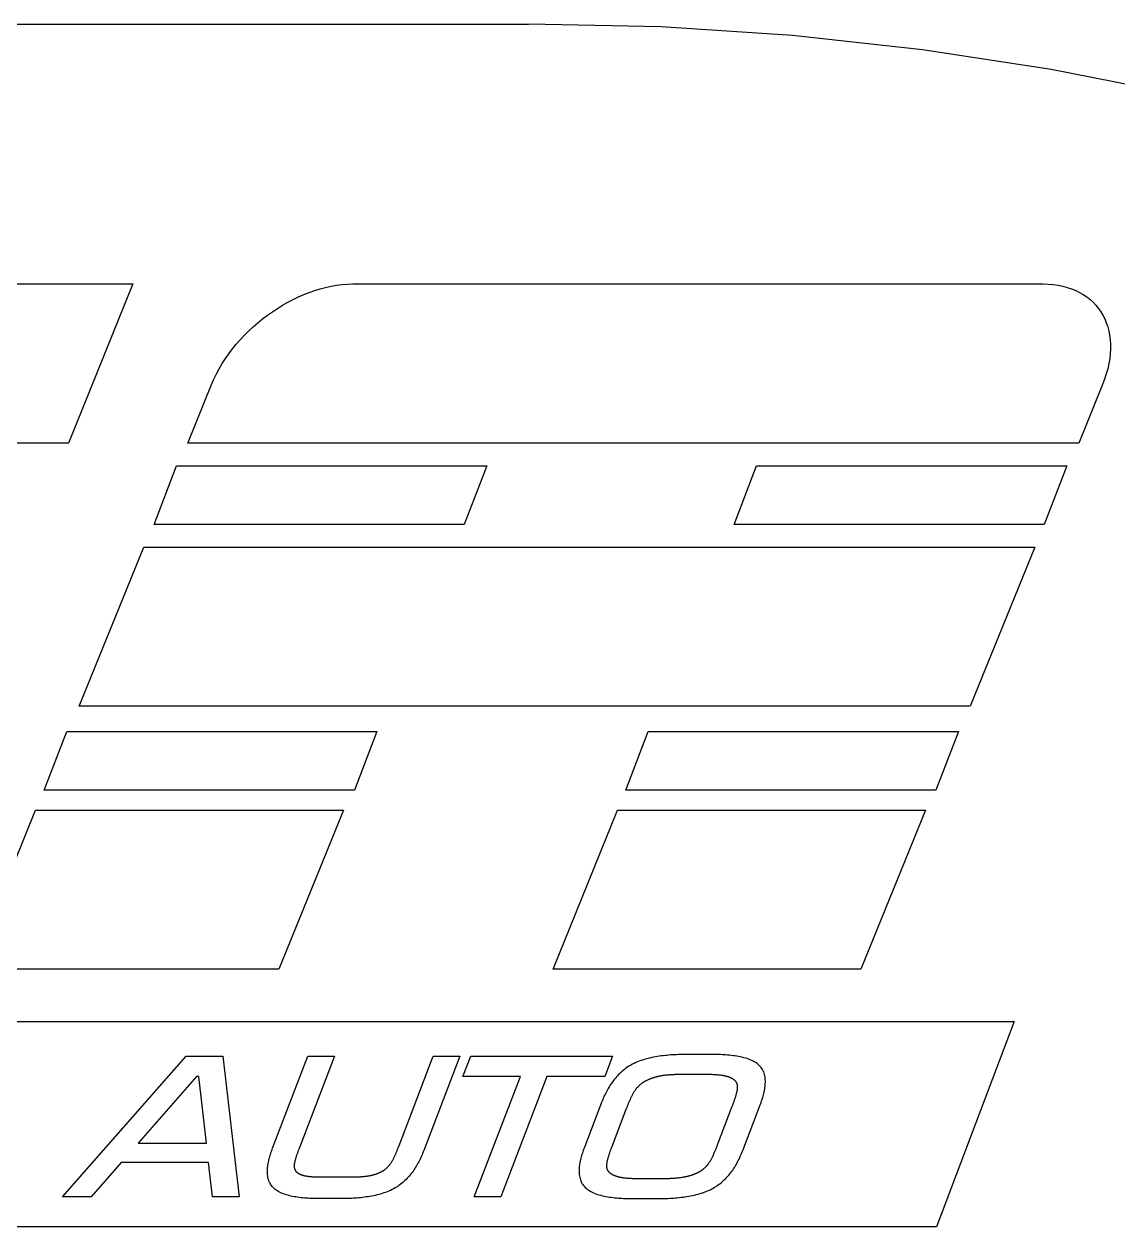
# Model space of a CAD drawing. Extents: x 1 to 453, y -1 to 123.
# Drawn here: x 364.99 to 386.73, y 98.98 to 122.89 of the extents above; entities that cross this region are included whole.
import ezdxf

# ---------------------------------------------------------------- set-up
doc = ezdxf.new("R2010")
doc.units = 0
doc.layers.get('0').update_dxf_attribs({"linetype": 'CONTINUOUS'})

msp = doc.modelspace()

# ---------------------------------------------------------------- linework, layer by layer
at = {"color": 1}
for points in [[(222.442, 122.89), (375.012, 122.89)], [(387.929, 121.487), (385.406, 121.987), (382.849, 122.379), (380.263, 122.661), (377.649, 122.833), (375.012, 122.89)], [(351.442, 117.723), (367.154, 117.723), (365.873, 114.561), (348.164, 114.561), (348.637, 115.727)], [(368.717, 115.727), (368.763, 115.833), (368.813, 115.937), (368.868, 116.039), (368.928, 116.14), (368.992, 116.24), (369.06, 116.337), (369.132, 116.432), (369.208, 116.525), (369.287, 116.616), (369.37, 116.704), (369.456, 116.789), (369.544, 116.872), (369.636, 116.951), (369.73, 117.028), (369.826, 117.101), (369.924, 117.171), (370.025, 117.238), (370.127, 117.301), (370.23, 117.36), (370.335, 117.415), (370.441, 117.466), (370.548, 117.513), (370.656, 117.555), (370.765, 117.594), (370.873, 117.627), (370.982, 117.656), (371.091, 117.68), (371.2, 117.698), (371.308, 117.712), (371.415, 117.72), (371.522, 117.723)], [(371.522, 117.723), (385.238, 117.723)], [(385.238, 117.723), (385.343, 117.72), (385.444, 117.712), (385.541, 117.698), (385.634, 117.68), (385.724, 117.656), (385.809, 117.627), (385.891, 117.594), (385.968, 117.555), (386.042, 117.513), (386.111, 117.466), (386.175, 117.415), (386.236, 117.36), (386.291, 117.301), (386.343, 117.238), (386.389, 117.171), (386.431, 117.101), (386.467, 117.028), (386.499, 116.951), (386.526, 116.872), (386.548, 116.789), (386.564, 116.704), (386.575, 116.616), (386.581, 116.525), (386.582, 116.432), (386.577, 116.337), (386.566, 116.24), (386.549, 116.14), (386.527, 116.039), (386.499, 115.937), (386.465, 115.833), (386.425, 115.727)], [(386.425, 115.727), (385.953, 114.561), (368.244, 114.561), (368.717, 115.727)], [(369.928, 100.541), (370.629, 102.375), (371.159, 102.375), (370.454, 100.534)], [(372.435, 100.577), (373.123, 102.375), (373.652, 102.375), (372.934, 100.498)], [(378.169, 102.407), (378.134, 102.407), (378.099, 102.407), (378.063, 102.406), (378.027, 102.405), (377.991, 102.404), (377.954, 102.402), (377.917, 102.401), (377.88, 102.398), (377.842, 102.396), (377.804, 102.393), (377.766, 102.389), (377.729, 102.385), (377.691, 102.381), (377.653, 102.376), (377.615, 102.371), (377.577, 102.365), (377.539, 102.358), (377.502, 102.351), (377.464, 102.344), (377.427, 102.335), (377.391, 102.326), (377.354, 102.317), (377.319, 102.307), (377.283, 102.296), (377.248, 102.284), (377.214, 102.271), (377.18, 102.258), (377.147, 102.244), (377.115, 102.229), (377.083, 102.213), (377.052, 102.197)], [(378.622, 102.407), (378.169, 102.407)], [(379.601, 102.19), (379.581, 102.209), (379.558, 102.227), (379.534, 102.244), (379.508, 102.259), (379.481, 102.274), (379.452, 102.288), (379.422, 102.3), (379.391, 102.312), (379.359, 102.323), (379.327, 102.333), (379.293, 102.342), (379.259, 102.351), (379.224, 102.358), (379.189, 102.365), (379.153, 102.372), (379.117, 102.377), (379.081, 102.382), (379.045, 102.387), (379.009, 102.39), (378.973, 102.394), (378.938, 102.397), (378.903, 102.399), (378.868, 102.401), (378.834, 102.403), (378.801, 102.404), (378.768, 102.405), (378.737, 102.406), (378.706, 102.407), (378.677, 102.407), (378.649, 102.407), (378.622, 102.407)], [(377.052, 102.197), (377.024, 102.181), (376.997, 102.164), (376.971, 102.146), (376.945, 102.128), (376.92, 102.109), (376.896, 102.09), (376.872, 102.07), (376.849, 102.049), (376.827, 102.028), (376.805, 102.006), (376.783, 101.983), (376.763, 101.96), (376.742, 101.937), (376.723, 101.913), (376.704, 101.889), (376.685, 101.864), (376.667, 101.838), (376.65, 101.813), (376.633, 101.787), (376.616, 101.76), (376.6, 101.733), (376.585, 101.706), (376.57, 101.679), (376.556, 101.651), (376.542, 101.623), (376.528, 101.595), (376.515, 101.566), (376.502, 101.537), (376.49, 101.509), (376.478, 101.48), (376.467, 101.45)], [(379.621, 101.407), (379.63, 101.43), (379.639, 101.453), (379.647, 101.477), (379.655, 101.502), (379.664, 101.527), (379.671, 101.553), (379.679, 101.579), (379.686, 101.606), (379.693, 101.632), (379.699, 101.659), (379.705, 101.687), (379.71, 101.714), (379.714, 101.741), (379.717, 101.769), (379.72, 101.797), (379.722, 101.824), (379.723, 101.851), (379.723, 101.878), (379.722, 101.905), (379.719, 101.932), (379.716, 101.958), (379.711, 101.984), (379.705, 102.01), (379.697, 102.035), (379.689, 102.059), (379.678, 102.083), (379.666, 102.106), (379.653, 102.128), (379.637, 102.15), (379.62, 102.17), (379.601, 102.19)], [(377.346, 101.881), (377.339, 101.877), (377.331, 101.873), (377.324, 101.869), (377.316, 101.864), (377.309, 101.86), (377.302, 101.856), (377.295, 101.851), (377.288, 101.846), (377.281, 101.842), (377.274, 101.837), (377.267, 101.832), (377.26, 101.827), (377.254, 101.822), (377.247, 101.817), (377.241, 101.811), (377.234, 101.806), (377.228, 101.801), (377.222, 101.795), (377.215, 101.789), (377.209, 101.784), (377.203, 101.778), (377.197, 101.772), (377.192, 101.766), (377.186, 101.759), (377.18, 101.753), (377.175, 101.747), (377.169, 101.74), (377.164, 101.734), (377.158, 101.727), (377.153, 101.721), (377.148, 101.714)], [(377.639, 101.978), (377.629, 101.976), (377.619, 101.974), (377.609, 101.972), (377.6, 101.97), (377.59, 101.968), (377.58, 101.966), (377.57, 101.963), (377.561, 101.961), (377.551, 101.958), (377.541, 101.956), (377.532, 101.953), (377.522, 101.95), (377.513, 101.948), (377.503, 101.945), (377.494, 101.942), (377.484, 101.938), (377.475, 101.935), (377.465, 101.932), (377.456, 101.929), (377.447, 101.925), (377.437, 101.922), (377.428, 101.918), (377.419, 101.914), (377.41, 101.91), (377.4, 101.906), (377.391, 101.902), (377.382, 101.898), (377.373, 101.894), (377.364, 101.89), (377.355, 101.885), (377.346, 101.881)], [(378.175, 102.007), (378.159, 102.007), (378.142, 102.007), (378.126, 102.007), (378.109, 102.007), (378.092, 102.007), (378.074, 102.007), (378.057, 102.007), (378.039, 102.007), (378.022, 102.007), (378.004, 102.007), (377.986, 102.006), (377.969, 102.006), (377.951, 102.005), (377.933, 102.005), (377.915, 102.004), (377.897, 102.003), (377.879, 102.003), (377.861, 102.002), (377.844, 102.001), (377.826, 102), (377.808, 101.998), (377.791, 101.997), (377.773, 101.995), (377.756, 101.994), (377.738, 101.992), (377.721, 101.99), (377.704, 101.988), (377.688, 101.986), (377.671, 101.983), (377.655, 101.981), (377.639, 101.978)], [(378.397, 102.007), (378.175, 102.007)], [(378.911, 101.979), (378.897, 101.982), (378.882, 101.985), (378.866, 101.987), (378.85, 101.99), (378.834, 101.992), (378.818, 101.994), (378.802, 101.995), (378.785, 101.997), (378.768, 101.999), (378.751, 102), (378.734, 102.001), (378.717, 102.002), (378.699, 102.003), (378.682, 102.004), (378.664, 102.005), (378.647, 102.005), (378.629, 102.006), (378.611, 102.006), (378.594, 102.007), (378.577, 102.007), (378.559, 102.007), (378.542, 102.007), (378.525, 102.007), (378.508, 102.007), (378.491, 102.008), (378.475, 102.008), (378.459, 102.008), (378.443, 102.008), (378.427, 102.008), (378.412, 102.007), (378.397, 102.007)], [(379.114, 101.892), (379.108, 101.897), (379.103, 101.901), (379.097, 101.905), (379.091, 101.909), (379.085, 101.913), (379.079, 101.917), (379.073, 101.921), (379.067, 101.924), (379.061, 101.928), (379.054, 101.931), (379.048, 101.934), (379.041, 101.938), (379.035, 101.941), (379.028, 101.944), (379.021, 101.946), (379.015, 101.949), (379.008, 101.952), (379.001, 101.954), (378.994, 101.957), (378.987, 101.959), (378.981, 101.961), (378.974, 101.963), (378.967, 101.966), (378.96, 101.968), (378.953, 101.969), (378.946, 101.971), (378.939, 101.973), (378.932, 101.975), (378.925, 101.976), (378.918, 101.978), (378.911, 101.979)], [(379.171, 101.754), (379.171, 101.76), (379.171, 101.765), (379.171, 101.77), (379.17, 101.775), (379.17, 101.78), (379.169, 101.785), (379.169, 101.79), (379.168, 101.795), (379.167, 101.8), (379.166, 101.805), (379.165, 101.81), (379.164, 101.814), (379.163, 101.819), (379.161, 101.824), (379.159, 101.828), (379.158, 101.833), (379.156, 101.837), (379.154, 101.841), (379.152, 101.846), (379.149, 101.85), (379.147, 101.854), (379.144, 101.858), (379.142, 101.862), (379.139, 101.866), (379.136, 101.87), (379.132, 101.874), (379.129, 101.878), (379.125, 101.881), (379.122, 101.885), (379.118, 101.889), (379.114, 101.892)], [(377.148, 101.714), (377.14, 101.704), (377.133, 101.693), (377.126, 101.682), (377.118, 101.671), (377.111, 101.66), (377.104, 101.648), (377.097, 101.636), (377.09, 101.624), (377.083, 101.612), (377.077, 101.599), (377.07, 101.587), (377.064, 101.574), (377.057, 101.561), (377.051, 101.548), (377.045, 101.535), (377.039, 101.522), (377.033, 101.508), (377.027, 101.495), (377.021, 101.482), (377.015, 101.469), (377.01, 101.455), (377.004, 101.442), (376.999, 101.429), (376.993, 101.416), (376.988, 101.403), (376.983, 101.391), (376.978, 101.378), (376.973, 101.366), (376.969, 101.353), (376.964, 101.342), (376.959, 101.33)], [(379.066, 101.377), (379.069, 101.386), (379.073, 101.396), (379.077, 101.407), (379.081, 101.418), (379.086, 101.429), (379.09, 101.441), (379.094, 101.453), (379.099, 101.465), (379.103, 101.477), (379.108, 101.49), (379.112, 101.503), (379.117, 101.516), (379.121, 101.529), (379.125, 101.543), (379.13, 101.556), (379.134, 101.57), (379.138, 101.583), (379.142, 101.596), (379.145, 101.61), (379.149, 101.623), (379.152, 101.636), (379.156, 101.649), (379.158, 101.662), (379.161, 101.675), (379.163, 101.687), (379.166, 101.699), (379.167, 101.711), (379.169, 101.722), (379.17, 101.734), (379.171, 101.744), (379.171, 101.754)], [(376.467, 101.45), (376.119, 100.541)], [(379.274, 100.498), (379.621, 101.407)], [(376.959, 101.33), (376.669, 100.57)], [(378.774, 100.613), (379.066, 101.377)], [(369.939, 99.762), (369.921, 99.783), (369.905, 99.803), (369.89, 99.825), (369.878, 99.848), (369.866, 99.871), (369.857, 99.895), (369.848, 99.919), (369.841, 99.944), (369.836, 99.969), (369.832, 99.995), (369.829, 100.021), (369.827, 100.048), (369.826, 100.074), (369.826, 100.101), (369.827, 100.128), (369.829, 100.156), (369.832, 100.183), (369.836, 100.21), (369.84, 100.238), (369.845, 100.265), (369.851, 100.292), (369.857, 100.318), (369.864, 100.345), (369.871, 100.371), (369.879, 100.397), (369.886, 100.422), (369.894, 100.447), (369.903, 100.472), (369.911, 100.495), (369.92, 100.519), (369.928, 100.541)], [(370.454, 100.534), (370.451, 100.526), (370.448, 100.517), (370.444, 100.507), (370.44, 100.498), (370.437, 100.488), (370.433, 100.477), (370.429, 100.466), (370.425, 100.455), (370.421, 100.444), (370.416, 100.432), (370.412, 100.42), (370.408, 100.408), (370.404, 100.396), (370.4, 100.384), (370.396, 100.372), (370.392, 100.36), (370.388, 100.347), (370.385, 100.335), (370.381, 100.323), (370.378, 100.311), (370.375, 100.299), (370.372, 100.287), (370.369, 100.275), (370.366, 100.264), (370.364, 100.253), (370.362, 100.242), (370.36, 100.231), (370.359, 100.221), (370.358, 100.211), (370.357, 100.202), (370.357, 100.193)], [(372.267, 100.228), (372.274, 100.237), (372.28, 100.246), (372.287, 100.256), (372.293, 100.266), (372.3, 100.277), (372.306, 100.287), (372.312, 100.298), (372.318, 100.309), (372.324, 100.32), (372.33, 100.332), (372.336, 100.343), (372.342, 100.355), (372.347, 100.367), (372.353, 100.379), (372.359, 100.391), (372.364, 100.403), (372.369, 100.415), (372.375, 100.427), (372.38, 100.439), (372.385, 100.452), (372.39, 100.464), (372.395, 100.476), (372.4, 100.487), (372.405, 100.499), (372.409, 100.511), (372.414, 100.522), (372.418, 100.534), (372.423, 100.545), (372.427, 100.556), (372.431, 100.567), (372.435, 100.577)], [(372.934, 100.498), (372.922, 100.469), (372.911, 100.44), (372.899, 100.412), (372.886, 100.384), (372.874, 100.355), (372.86, 100.327), (372.847, 100.3), (372.832, 100.272), (372.818, 100.245), (372.803, 100.218), (372.787, 100.191), (372.771, 100.165), (372.755, 100.138), (372.738, 100.113), (372.72, 100.087), (372.702, 100.062), (372.683, 100.038), (372.664, 100.014), (372.644, 99.99), (372.624, 99.967), (372.603, 99.945), (372.582, 99.923), (372.56, 99.901), (372.537, 99.88), (372.514, 99.86), (372.491, 99.84), (372.466, 99.821), (372.441, 99.803), (372.416, 99.785), (372.389, 99.768), (372.362, 99.752)], [(376.119, 100.541), (376.11, 100.518), (376.102, 100.495), (376.093, 100.47), (376.085, 100.446), (376.077, 100.42), (376.069, 100.395), (376.062, 100.369), (376.054, 100.342), (376.048, 100.315), (376.042, 100.289), (376.036, 100.261), (376.031, 100.234), (376.027, 100.207), (376.024, 100.179), (376.022, 100.152), (376.02, 100.125), (376.019, 100.098), (376.02, 100.071), (376.021, 100.044), (376.024, 100.017), (376.027, 99.991), (376.032, 99.965), (376.039, 99.94), (376.046, 99.915), (376.055, 99.891), (376.066, 99.867), (376.078, 99.844), (376.092, 99.822), (376.108, 99.801), (376.125, 99.78), (376.144, 99.76)], [(376.669, 100.57), (376.665, 100.56), (376.661, 100.55), (376.658, 100.54), (376.653, 100.529), (376.649, 100.518), (376.645, 100.507), (376.641, 100.495), (376.636, 100.483), (376.632, 100.47), (376.628, 100.458), (376.623, 100.445), (376.619, 100.432), (376.614, 100.419), (376.61, 100.406), (376.606, 100.392), (376.602, 100.379), (376.598, 100.366), (376.594, 100.352), (376.59, 100.339), (376.587, 100.326), (376.583, 100.313), (376.58, 100.3), (376.577, 100.287), (376.575, 100.275), (376.572, 100.262), (376.57, 100.25), (376.569, 100.239), (376.567, 100.227), (376.566, 100.217), (376.566, 100.206), (376.565, 100.196)], [(378.587, 100.228), (378.595, 100.238), (378.602, 100.249), (378.609, 100.259), (378.616, 100.27), (378.623, 100.282), (378.63, 100.293), (378.637, 100.305), (378.644, 100.317), (378.651, 100.33), (378.657, 100.342), (378.664, 100.355), (378.67, 100.368), (378.677, 100.381), (378.683, 100.394), (378.689, 100.408), (378.695, 100.421), (378.701, 100.434), (378.707, 100.448), (378.713, 100.461), (378.719, 100.475), (378.724, 100.488), (378.73, 100.501), (378.735, 100.514), (378.74, 100.527), (378.745, 100.54), (378.75, 100.553), (378.755, 100.565), (378.76, 100.578), (378.765, 100.59), (378.769, 100.601), (378.774, 100.613)], [(378.687, 99.75), (378.715, 99.766), (378.742, 99.783), (378.768, 99.8), (378.794, 99.819), (378.819, 99.837), (378.843, 99.857), (378.867, 99.877), (378.89, 99.898), (378.913, 99.919), (378.935, 99.941), (378.956, 99.964), (378.977, 99.987), (378.997, 100.01), (379.017, 100.034), (379.036, 100.059), (379.055, 100.084), (379.073, 100.109), (379.09, 100.135), (379.107, 100.161), (379.124, 100.187), (379.14, 100.214), (379.155, 100.242), (379.17, 100.269), (379.185, 100.297), (379.199, 100.325), (379.212, 100.353), (379.225, 100.382), (379.238, 100.411), (379.25, 100.439), (379.262, 100.469), (379.274, 100.498)], [(370.357, 100.193), (370.357, 100.188), (370.357, 100.184), (370.357, 100.179), (370.357, 100.175), (370.358, 100.17), (370.358, 100.166), (370.359, 100.162), (370.359, 100.158), (370.36, 100.153), (370.361, 100.149), (370.362, 100.145), (370.363, 100.141), (370.364, 100.137), (370.365, 100.133), (370.366, 100.129), (370.368, 100.125), (370.369, 100.121), (370.371, 100.117), (370.373, 100.114), (370.375, 100.11), (370.376, 100.106), (370.379, 100.103), (370.381, 100.099), (370.383, 100.096), (370.385, 100.092), (370.388, 100.089), (370.391, 100.085), (370.393, 100.082), (370.396, 100.079), (370.399, 100.076), (370.403, 100.073)], [(372.1, 100.081), (372.106, 100.085), (372.112, 100.088), (372.119, 100.092), (372.125, 100.096), (372.131, 100.1), (372.137, 100.103), (372.143, 100.107), (372.149, 100.112), (372.155, 100.116), (372.161, 100.12), (372.167, 100.124), (372.172, 100.129), (372.178, 100.133), (372.184, 100.138), (372.189, 100.142), (372.194, 100.147), (372.2, 100.152), (372.205, 100.157), (372.21, 100.162), (372.215, 100.167), (372.221, 100.172), (372.226, 100.177), (372.23, 100.183), (372.235, 100.188), (372.24, 100.193), (372.245, 100.199), (372.249, 100.204), (372.254, 100.21), (372.259, 100.216), (372.263, 100.222), (372.267, 100.228)], [(376.565, 100.196), (376.565, 100.191), (376.566, 100.186), (376.566, 100.18), (376.566, 100.175), (376.567, 100.17), (376.567, 100.165), (376.568, 100.16), (376.569, 100.155), (376.569, 100.151), (376.57, 100.146), (376.572, 100.141), (376.573, 100.137), (376.574, 100.132), (376.576, 100.127), (376.577, 100.123), (376.579, 100.119), (376.581, 100.114), (376.583, 100.11), (376.585, 100.106), (376.588, 100.102), (376.59, 100.098), (376.593, 100.093), (376.595, 100.09), (376.598, 100.086), (376.601, 100.082), (376.605, 100.078), (376.608, 100.074), (376.612, 100.071), (376.615, 100.067), (376.619, 100.063), (376.623, 100.06)], [(378.394, 100.067), (378.401, 100.071), (378.408, 100.075), (378.416, 100.079), (378.423, 100.083), (378.43, 100.087), (378.437, 100.092), (378.444, 100.096), (378.451, 100.101), (378.457, 100.105), (378.464, 100.11), (378.471, 100.115), (378.477, 100.119), (378.484, 100.124), (378.49, 100.129), (378.496, 100.134), (378.503, 100.14), (378.509, 100.145), (378.515, 100.15), (378.521, 100.156), (378.527, 100.161), (378.533, 100.167), (378.539, 100.173), (378.544, 100.179), (378.55, 100.184), (378.556, 100.19), (378.561, 100.197), (378.566, 100.203), (378.572, 100.209), (378.577, 100.215), (378.582, 100.222), (378.587, 100.228)], [(370.403, 100.073), (370.407, 100.069), (370.412, 100.065), (370.416, 100.061), (370.421, 100.058), (370.426, 100.054), (370.431, 100.051), (370.436, 100.047), (370.441, 100.044), (370.446, 100.041), (370.452, 100.038), (370.457, 100.035), (370.462, 100.033), (370.468, 100.03), (370.473, 100.027), (370.479, 100.025), (370.484, 100.022), (370.49, 100.02), (370.496, 100.018), (370.501, 100.016), (370.507, 100.014), (370.513, 100.012), (370.518, 100.01), (370.524, 100.008), (370.53, 100.006), (370.536, 100.004), (370.542, 100.003), (370.547, 100.001), (370.553, 100), (370.559, 99.998), (370.565, 99.997), (370.57, 99.996)], [(370.57, 99.996), (370.583, 99.993), (370.596, 99.991), (370.609, 99.989), (370.622, 99.987), (370.636, 99.985), (370.65, 99.983), (370.664, 99.982), (370.678, 99.98), (370.692, 99.979), (370.707, 99.978), (370.722, 99.977), (370.737, 99.976), (370.752, 99.975), (370.767, 99.974), (370.782, 99.974), (370.797, 99.973), (370.812, 99.973), (370.827, 99.973), (370.842, 99.972), (370.856, 99.972), (370.871, 99.972), (370.886, 99.972), (370.901, 99.972), (370.915, 99.972), (370.929, 99.971), (370.943, 99.971), (370.957, 99.971), (370.971, 99.972), (370.984, 99.972), (370.997, 99.972), (371.01, 99.972)], [(371.01, 99.972), (371.387, 99.972)], [(371.387, 99.972), (371.401, 99.972), (371.415, 99.972), (371.429, 99.972), (371.444, 99.972), (371.459, 99.972), (371.474, 99.972), (371.489, 99.972), (371.504, 99.972), (371.519, 99.972), (371.534, 99.972), (371.55, 99.972), (371.565, 99.973), (371.581, 99.973), (371.596, 99.973), (371.612, 99.974), (371.627, 99.975), (371.643, 99.975), (371.658, 99.976), (371.674, 99.977), (371.689, 99.978), (371.704, 99.979), (371.72, 99.98), (371.735, 99.981), (371.75, 99.983), (371.765, 99.984), (371.78, 99.986), (371.794, 99.988), (371.809, 99.989), (371.823, 99.992), (371.837, 99.994), (371.851, 99.996)], [(371.851, 99.996), (371.859, 99.998), (371.868, 99.999), (371.876, 100.001), (371.884, 100.003), (371.893, 100.005), (371.901, 100.007), (371.909, 100.009), (371.918, 100.011), (371.926, 100.013), (371.934, 100.015), (371.942, 100.017), (371.95, 100.02), (371.958, 100.022), (371.967, 100.025), (371.975, 100.027), (371.983, 100.03), (371.991, 100.033), (371.999, 100.036), (372.007, 100.039), (372.014, 100.042), (372.022, 100.045), (372.03, 100.048), (372.038, 100.051), (372.046, 100.055), (372.054, 100.058), (372.061, 100.062), (372.069, 100.066), (372.077, 100.069), (372.084, 100.073), (372.092, 100.077), (372.1, 100.081)], [(376.623, 100.06), (376.629, 100.055), (376.634, 100.051), (376.64, 100.047), (376.646, 100.042), (376.652, 100.038), (376.658, 100.034), (376.664, 100.031), (376.67, 100.027), (376.677, 100.023), (376.683, 100.02), (376.69, 100.016), (376.696, 100.013), (376.703, 100.01), (376.709, 100.007), (376.716, 100.004), (376.723, 100.001), (376.73, 99.999), (376.737, 99.996), (376.743, 99.993), (376.75, 99.991), (376.757, 99.989), (376.764, 99.987), (376.771, 99.984), (376.778, 99.982), (376.785, 99.98), (376.792, 99.978), (376.799, 99.977), (376.806, 99.975), (376.813, 99.973), (376.82, 99.972), (376.827, 99.97)], [(376.827, 99.97), (376.842, 99.967), (376.857, 99.964), (376.872, 99.962), (376.888, 99.96), (376.904, 99.957), (376.92, 99.955), (376.936, 99.953), (376.953, 99.952), (376.97, 99.95), (376.987, 99.949), (377.004, 99.948), (377.021, 99.947), (377.038, 99.946), (377.055, 99.945), (377.073, 99.944), (377.09, 99.943), (377.108, 99.943), (377.125, 99.942), (377.142, 99.942), (377.16, 99.941), (377.177, 99.941), (377.194, 99.941), (377.211, 99.941), (377.228, 99.941), (377.244, 99.941), (377.261, 99.941), (377.277, 99.941), (377.293, 99.941), (377.308, 99.941), (377.324, 99.941), (377.339, 99.941)], [(377.56, 99.941), (377.576, 99.941), (377.593, 99.941), (377.61, 99.941), (377.627, 99.941), (377.644, 99.941), (377.661, 99.941), (377.679, 99.941), (377.696, 99.941), (377.714, 99.941), (377.732, 99.942), (377.75, 99.942), (377.767, 99.942), (377.785, 99.943), (377.803, 99.943), (377.821, 99.944), (377.839, 99.945), (377.857, 99.946), (377.875, 99.946), (377.893, 99.948), (377.91, 99.949), (377.928, 99.95), (377.946, 99.951), (377.963, 99.953), (377.981, 99.955), (377.998, 99.956), (378.015, 99.958), (378.032, 99.96), (378.049, 99.963), (378.066, 99.965), (378.082, 99.968), (378.098, 99.971)], [(378.098, 99.971), (378.108, 99.972), (378.118, 99.974), (378.128, 99.976), (378.138, 99.978), (378.148, 99.98), (378.158, 99.983), (378.167, 99.985), (378.177, 99.987), (378.187, 99.99), (378.197, 99.992), (378.206, 99.995), (378.216, 99.998), (378.226, 100), (378.235, 100.003), (378.245, 100.006), (378.255, 100.009), (378.264, 100.013), (378.274, 100.016), (378.283, 100.019), (378.293, 100.023), (378.302, 100.026), (378.311, 100.03), (378.321, 100.034), (378.33, 100.038), (378.339, 100.042), (378.348, 100.046), (378.358, 100.05), (378.367, 100.054), (378.376, 100.058), (378.385, 100.063), (378.394, 100.067)], [(370.862, 99.541), (370.837, 99.541), (370.809, 99.541), (370.781, 99.542), (370.752, 99.542), (370.722, 99.543), (370.691, 99.544), (370.659, 99.546), (370.627, 99.548), (370.595, 99.55), (370.561, 99.552), (370.528, 99.555), (370.494, 99.559), (370.46, 99.563), (370.426, 99.567), (370.393, 99.573), (370.359, 99.578), (370.326, 99.585), (370.292, 99.592), (370.26, 99.6), (370.228, 99.608), (370.196, 99.618), (370.166, 99.628), (370.136, 99.639), (370.107, 99.651), (370.079, 99.664), (370.052, 99.678), (370.027, 99.693), (370.003, 99.708), (369.98, 99.725), (369.958, 99.743), (369.939, 99.762)], [(372.362, 99.752), (372.333, 99.736), (372.303, 99.72), (372.272, 99.705), (372.24, 99.691), (372.208, 99.678), (372.175, 99.665), (372.142, 99.654), (372.108, 99.643), (372.074, 99.632), (372.04, 99.623), (372.005, 99.614), (371.97, 99.605), (371.934, 99.598), (371.899, 99.591), (371.863, 99.584), (371.827, 99.578), (371.791, 99.573), (371.754, 99.568), (371.718, 99.563), (371.682, 99.559), (371.646, 99.556), (371.61, 99.553), (371.574, 99.55), (371.538, 99.548), (371.503, 99.546), (371.468, 99.544), (371.433, 99.543), (371.398, 99.542), (371.364, 99.542), (371.33, 99.541), (371.297, 99.541)], [(376.144, 99.76), (376.165, 99.741), (376.187, 99.723), (376.212, 99.706), (376.238, 99.69), (376.265, 99.676), (376.293, 99.662), (376.323, 99.649), (376.353, 99.637), (376.385, 99.626), (376.418, 99.616), (376.451, 99.607), (376.485, 99.599), (376.519, 99.591), (376.554, 99.584), (376.59, 99.578), (376.625, 99.572), (376.661, 99.567), (376.697, 99.562), (376.732, 99.558), (376.768, 99.555), (376.803, 99.552), (376.838, 99.549), (376.873, 99.547), (376.906, 99.546), (376.94, 99.544), (376.972, 99.543), (377.003, 99.542), (377.034, 99.542), (377.063, 99.541), (377.091, 99.541), (377.118, 99.541)], [(377.339, 99.941), (377.56, 99.941)], [(377.572, 99.541), (377.606, 99.541), (377.641, 99.542), (377.677, 99.542), (377.713, 99.543), (377.749, 99.544), (377.786, 99.546), (377.823, 99.548), (377.86, 99.55), (377.898, 99.552), (377.935, 99.555), (377.973, 99.559), (378.011, 99.563), (378.049, 99.567), (378.087, 99.572), (378.125, 99.577), (378.163, 99.583), (378.2, 99.589), (378.238, 99.596), (378.275, 99.604), (378.312, 99.612), (378.348, 99.621), (378.385, 99.631), (378.42, 99.641), (378.456, 99.652), (378.491, 99.664), (378.525, 99.676), (378.559, 99.689), (378.592, 99.703), (378.624, 99.718), (378.656, 99.734), (378.687, 99.75)], [(371.297, 99.541), (370.862, 99.541)], [(377.118, 99.541), (377.572, 99.541)]]:
    msp.add_lwpolyline(points, dxfattribs=at)
for points in [[(368.022, 114.109), (374.185, 114.109), (373.739, 112.943), (367.575, 112.943)], [(379.549, 114.109), (385.712, 114.109), (385.266, 112.943), (379.102, 112.943)], [(367.369, 112.492), (385.077, 112.492), (383.795, 109.33), (366.087, 109.33)], [(365.838, 108.824), (372.002, 108.824), (371.556, 107.658), (365.392, 107.658)], [(377.395, 108.824), (383.558, 108.824), (383.112, 107.658), (376.948, 107.658)], [(365.217, 107.261), (371.336, 107.261), (370.054, 104.099), (363.935, 104.099)], [(376.785, 107.261), (382.904, 107.261), (381.622, 104.099), (375.503, 104.099)], [(300.773, 103.064), (384.666, 103.064), (383.124, 98.978), (299.231, 98.978), (300.773, 103.064), (384.666, 103.064), (383.124, 98.978), (299.231, 98.978)], [(368.654, 100.259), (366.92, 100.259), (366.323, 99.574), (365.752, 99.574), (368.209, 102.375), (368.943, 102.375), (369.265, 99.574), (368.734, 99.574)], [(375.381, 101.969), (374.464, 99.574), (373.938, 99.574), (374.855, 101.969), (373.712, 101.969), (373.867, 102.375), (376.683, 102.375), (376.529, 101.969)], [(367.259, 100.645), (368.614, 100.645), (368.464, 101.969), (368.417, 101.969)]]:
    msp.add_lwpolyline(points, close=True, dxfattribs=at)

doc.saveas('drawing.dxf')
